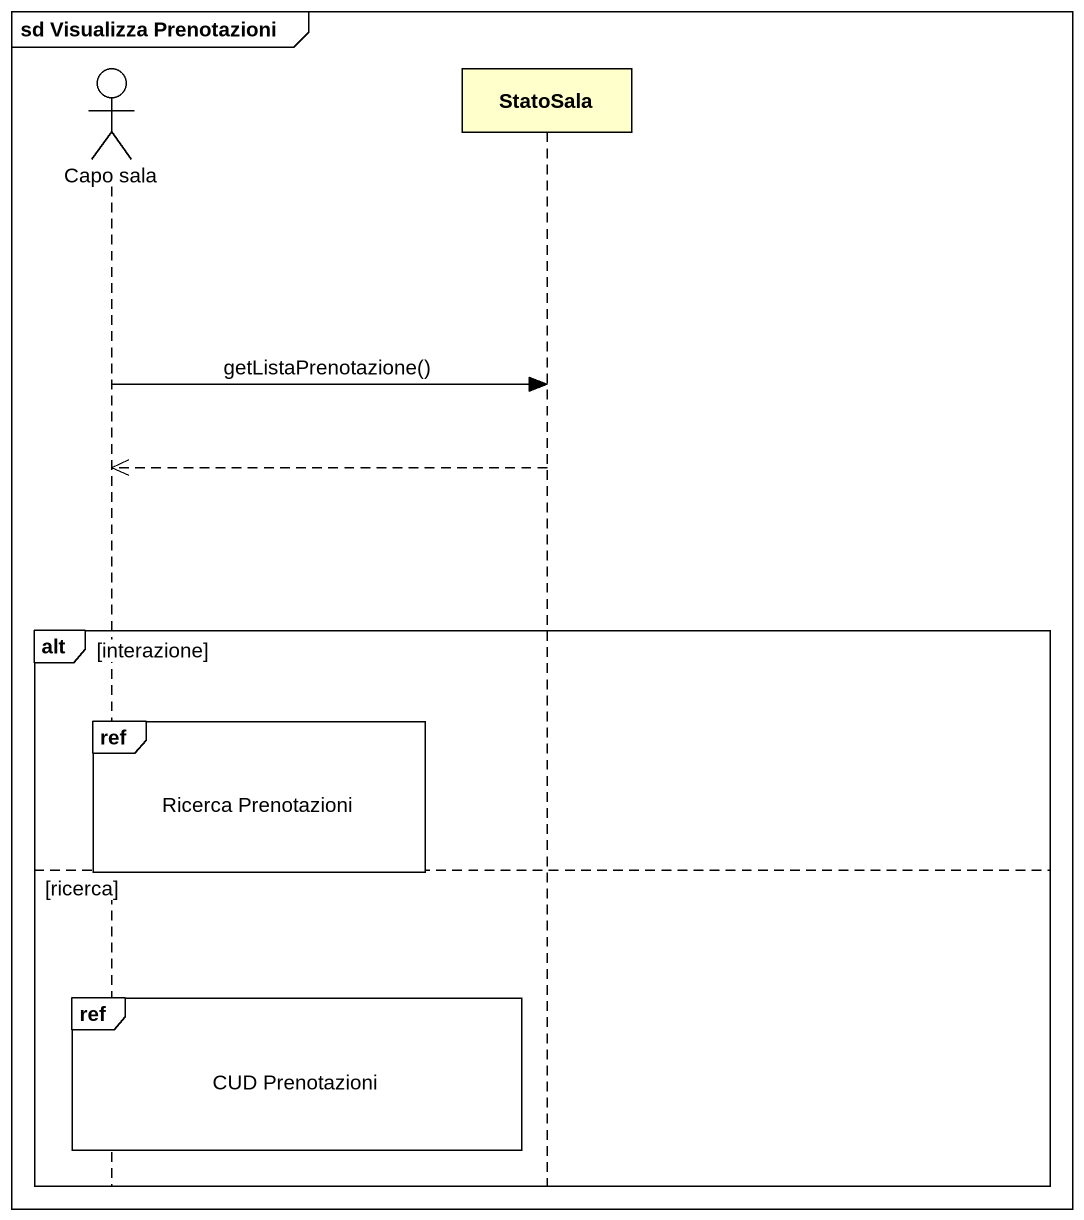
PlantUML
@startuml
mainframe sd Visualizza Prenotazioni
hide footbox
actor "Capo sala" as Capo_sala
participant StatoSala

Capo_sala -> StatoSala : getListaPrenotazione()
StatoSala -->> Capo_sala
alt interazione
  ref over Capo_sala : Ricerca Prenotazioni
else ricerca
  ref over Capo_sala : CUD Prenotazioni
end
@enduml
